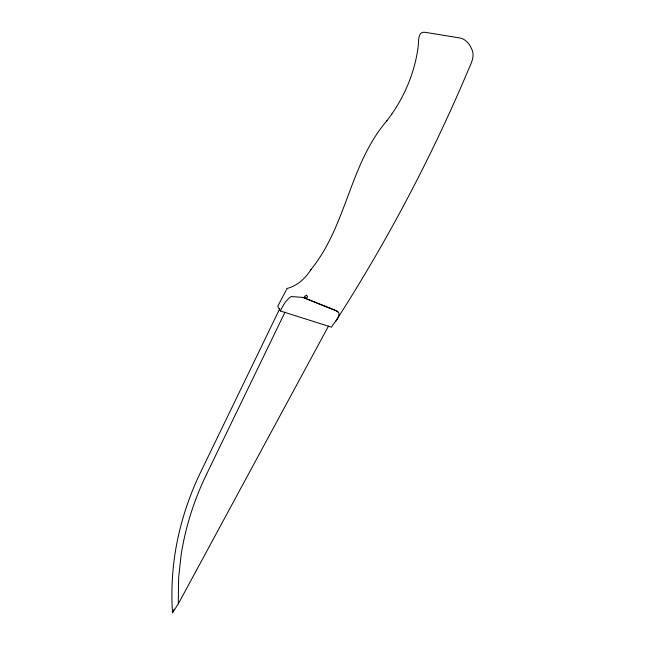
<?xml version="1.0" encoding="UTF-8"?>
<svg xmlns="http://www.w3.org/2000/svg" width="645" height="645" viewBox="0 0 645 645"><rect width="100%" height="100%" fill="white"/><g stroke="black" fill="none" stroke-linecap="round" stroke-linejoin="round"><path stroke-width="0.97" d="M280.365 310.963L280.583 310.471A33.54 15.262 -70.2 0 1 285.598 301.771L289.71 297.434L291.258 296.563L302.989 297.401L336.279 310.616L338.931 312.938C339.657 318.582 333.739 322.516 331.538 327.2L280.365 310.963L277.785 306.27L285.832 290.814M279.728 308.753L200.829 471.785A306.214 277.302 -28.4 0 0 175.037 553.571C172.086 573.139 171.143 593.005 172.529 612.75L174.126 609.194M206.44 474.486L284.977 312.22M172.529 612.75L178.294 603.881L328.523 326.064M335.771 321.146C387 241.472 431.4 157.404 468.238 70.136C471.019 63.573 475.413 55.809 471.535 48.738C469.334 43.481 465.174 38.7 459.248 37.853L425.079 32.298C417.162 31.17 418.944 42.336 418.137 46.843C414.945 71.152 405.479 94.46 391.491 114.544L391.757 114.181L386.532 121.268L386.782 120.929C349.38 164.33 346.865 225.742 310.672 269.916L310.93 269.57C305.367 278.503 297.006 286.114 286.582 288.581M286.348 290.137L286.961 289.387M302.811 297.369L338.012 311.616M178.294 603.881L178.617 577.872L181.189 554.571A299.764 271.456 -28.4 0 1 206.464 474.494M306.448 295.184L304.505 296.498L305.625 298.216L307.697 296.861L306.448 295.184"/></g></svg>
